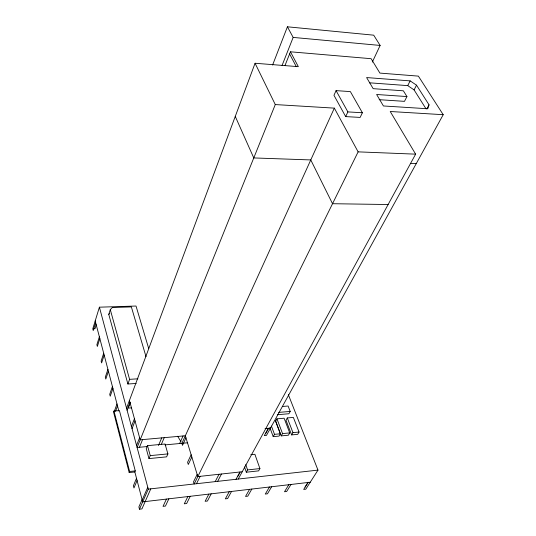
<?xml version="1.0" encoding="UTF-8"?>
<svg xmlns="http://www.w3.org/2000/svg" width="536" height="536" viewBox="0 0 536 536"><rect width="100%" height="100%" fill="white"/><g stroke="black" fill="none" stroke-linecap="round" stroke-linejoin="round"><path stroke-width="0.8" d="M148.707 348.547L136.023 306.029L99.401 307.182L92.788 328.823L93.237 330.571L95.663 322.659M96.199 324.776L94.986 328.729L93.519 328.789M406.938 96.56L403.367 90.805L373.177 88.668L366.604 77.566L410.147 80.882L416.519 85.17L429.028 104.815L427.788 108.754L383.421 105.967L376.627 94.497L406.938 96.56L404.486 101.351L379.166 99.683M99.374 336.789L96.889 344.668L97.351 346.457L99.843 338.585M136.164 383.461L127.89 384.004L108.775 314.384L110.289 309.627L112.312 307.51L131.367 306.907L146.02 356.695M103.689 353.251L101.136 361.09L101.612 362.926L104.172 355.093M107.924 369.384L105.304 377.183L105.793 379.066L108.419 371.274M112.419 386.523L109.726 394.268L110.228 396.205L112.929 388.459M113.974 411.032L113.578 412.124L129.183 472.544L134.838 471.955L135.273 470.896L119.428 410.61L113.974 411.032L129.612 471.486L129.183 472.544M114.215 411.621L116.982 403.923M115.562 411.3L117.505 405.913M127.89 384.004L129.585 379.341L110.289 309.627M126.543 408.224L255.069 63.255L298.338 66.665L290.452 51.798L371.147 58.699L379.897 73.09L418.375 76.119L443.212 114.697L266.432 435.433L264.328 435.627L268.355 428.291M127.072 410.201L129.993 402.409M130.315 402.637L128.272 408.097L131.561 407.849M131.447 426.488L134.442 418.743M272.59 65.044L287.417 26.8L373.706 35.175L380.125 45.439L372.319 62.096M132.037 428.673L135.039 420.941M282.077 65.432L293.159 37.413L287.417 26.8M284.951 65.62L290.452 51.798M136.533 445.409L139.615 437.731M255.069 63.255L275.283 104.567L137.095 447.493L147.722 446.501M139.454 447.279L142.563 439.614M147.487 445.651L146.248 448.639L148.988 458.595L166.602 456.86L167.915 453.905L165.055 444.016L147.487 445.651L150.248 455.62L148.988 458.595M136.506 478.326L133.404 485.757L133.973 487.961L137.089 480.544M158.468 445.503L161.725 437.892M161.289 444.512L164.237 437.664M142.087 499.592L138.884 506.929L139.467 509.2L141.933 508.905L150.79 488.839M142.194 500.008L147.769 487.244M139.467 509.2L148.278 489.12L99.401 307.182M336.065 90.624L333.962 95.314L345.68 116.6L360.145 117.418L362.39 112.754L350.37 91.602L336.065 90.624L347.877 111.903L345.68 116.6M179.62 443.527L183.037 435.969M275.283 104.567L334.337 108.131L181.898 443.319L182.515 445.362L185.959 437.818M166.435 499.09L163.031 506.366L165.443 506.071L168.86 498.802M191.138 454.742L187.6 462.226L188.283 464.491L191.834 457.014M197.161 474.414L193.516 481.817L194.173 483.981L358.128 151.862L334.337 108.131M187.855 496.577L184.284 503.807L186.649 503.518L190.24 496.296M196.498 483.72L200.163 476.33M369.331 82.792L407.742 85.619L410.147 80.882M426.046 108.855L414.087 89.901L416.519 85.17M215.204 481.63L219.016 474.28M208.859 494.112L205.127 501.301L207.452 501.019L211.197 493.837M217.656 481.355L221.489 474.012M426.85 108.882L429.028 104.815M229.227 491.72L225.348 498.862L227.626 498.587L231.525 491.452M236.014 479.298L239.981 471.995M237.944 476.203L239.927 472.551M238.252 479.043L415.628 154.154L390.228 111.501L443.212 114.697M265.722 433.483L268.288 428.807M250.808 454.689L254.888 454.273L259.92 468.578L258.627 470.869L246.299 472.216L247.572 469.918L245.749 464.612M276.965 418.837L275.685 421.155L281.219 435.889L288.401 435.212L289.728 432.914L284.107 418.221L276.965 418.837L282.532 433.584L281.219 435.889M275.303 420.365L280.348 433.792L279.042 436.096L273.206 436.646L274.499 434.334L271.444 426.1M282.325 406.482L288.1 406.02L290.211 411.44L288.904 413.745L277.346 414.717M287.309 417.946L286.003 420.258L291.624 434.91L297.715 434.334L299.061 432.05L293.36 417.423L287.309 417.946L292.958 432.612L291.624 434.91M249.568 489.335L245.542 496.437L247.779 496.162L251.826 489.067M269.454 487.003L265.28 494.058L267.477 493.79L271.665 486.742M288.804 484.732L284.502 491.747L286.66 491.485L290.981 484.477M305.018 487.103L308.12 482.219M308.12 482.467L303.684 489.435L305.801 489.18L317.982 470.112L288.328 394.583M108.775 314.384L109.786 313.325M310.257 482.212L142.683 501.877L134.838 471.955M148.278 489.12L317.982 470.112M247.572 469.918L259.92 468.578M242.232 471.747L197.824 476.584L185.329 435.761L140.184 439.828L129.451 400.425M129.612 471.486L135.273 470.896M150.248 455.62L167.915 453.905M274.499 434.334L280.348 433.792M282.532 433.584L289.728 432.914M292.958 432.612L299.061 432.05M165.021 444.893L187.694 442.776M265.045 428.586L270.479 428.097M278.626 412.398L290.211 411.44M129.585 379.341L137.893 378.811M388.131 204.524L332.528 203.714L310.773 159.936L253.776 157.932L235.264 116.413M410.435 163.433L416.238 163.641M358.128 151.862L415.628 154.154M347.877 111.903L362.39 112.754M293.159 37.413L380.125 45.439M407.742 85.619L414.087 89.901M177.671 436.224L181.054 441.899M289.594 53.955L296.328 66.698M269.889 427.674L273.206 436.646M244.49 466.923L246.299 472.216M95.207 320.91L118.838 410.978"/></g></svg>
